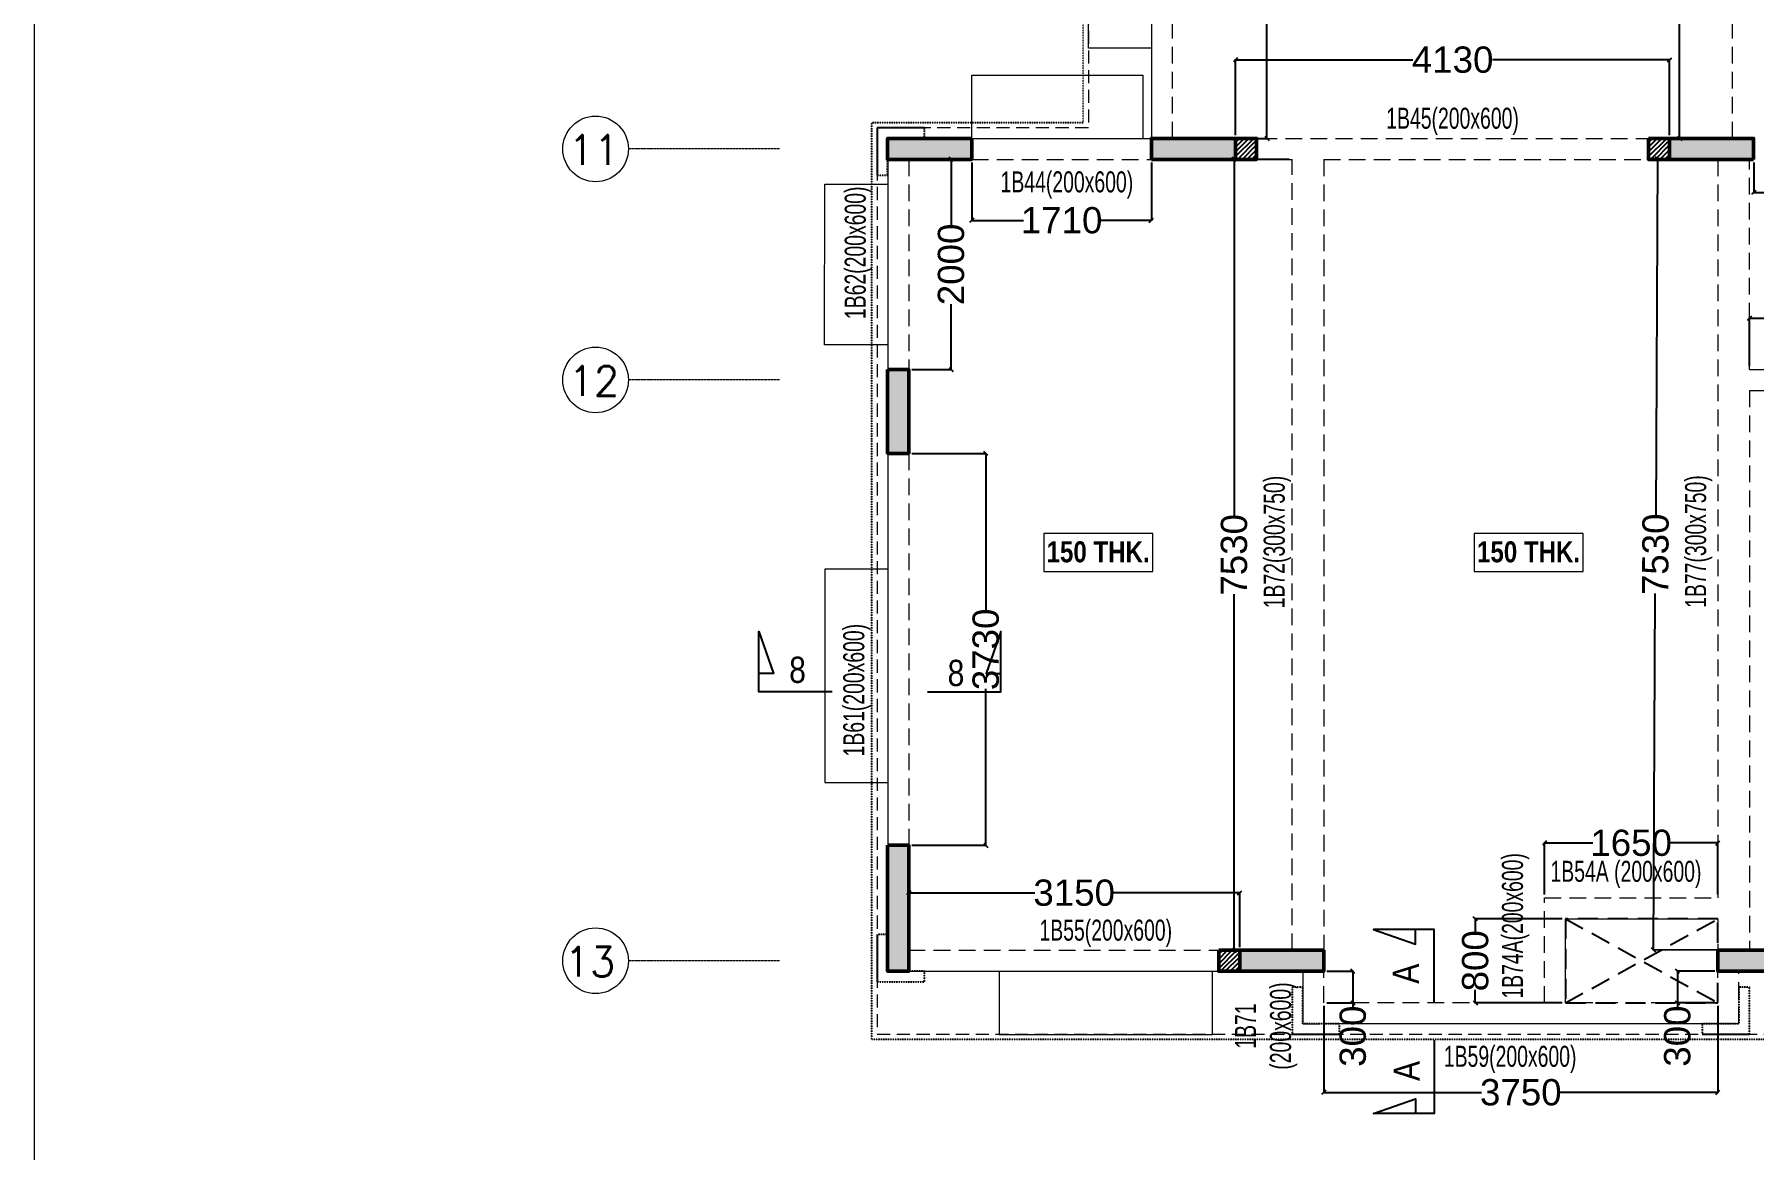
# Model space of a CAD drawing. Header units: millimetres. Extents: x 20 to 37377, y -2 to 80215.
# Drawn here: x 20 to 16380, y 30382 to 41000 of the extents above; entities that cross this region are included whole.
import ezdxf
from ezdxf.enums import TextEntityAlignment as Align

# ---------------------------------------------------------------- set-up
doc = ezdxf.new("R2010")
doc.units = ezdxf.units.MM
for name, pattern in [('ACAD_ISO04W100', [30, 24, -3, 0, -3]), ('CONTINU', [0]), ('DASHED', [0.75, 0.5, -0.25]), ('HIDDEN', [9.525, 6.35, -3.175])]:
    doc.linetypes.add(name, pattern=pattern)
for name, color, linetype, lineweight in [('A-ANNO-DIMS', 8, 'Continuous', 15), ('A-ANNO-GRID-LINE', 8, 'ACAD_ISO04W100', 20), ('A-ANNO-GRID-TEXT', 13, 'Continuous', 15), ('A-BOXING PROJECTION', 8, 'Continuous', 9), ('A-CLMN', 5, 'Continuous', 50), ('A-CONC', 5, 'Continuous', 40), ('A-CONC-PATT', 253, 'Continuous', 0), ('S - BEAM', 7, 'Continuous', 13), ('S - BEAM TXT', 30, 'Continuous', 13), ('S - SLAB TXT', 2, 'Continuous', 13), ('STR-Stair', 1, 'Continuous', 13)]:
    doc.layers.add(name, color=color, linetype=linetype, lineweight=lineweight)
for name, color, linetype in [('BAND DETAILS', 2, 'Continuous'), ('PC-Detail-Light', 7, 'Continuous'), ('S-DIM', 8, 'Continuous'), ('SECTION', 4, 'CONTINU'), ('SL-FW-HIDDEN', 1, 'Continuous')]:
    doc.layers.add(name, color=color, linetype=linetype)
doc.styles.add('ROMANS', font='romans.shx')
doc.styles.add('S - GRID TXT', font='ARIALNB.TTF')
doc.styles.add('SED', font='ARIALN.TTF', dxfattribs={"height": 50})
doc.styles.add('SOBHA', font='arial.ttf')
doc.styles.add('TITLE', font='tahoma.ttf')
doc.dimstyles.new('S--20', dxfattribs={"dimscale": 20, "dimtxt": 12.5, "dimasz": 2, "dimexe": 0.25, "dimexo": 1.5, "dimgap": 0.1, "dimtad": 0, "dimdec": 0, "dimrnd": 0.0005, "dimzin": 0, "dimdsep": 46, "dimtxsty": 'SOBHA', "dimblk": 'OBLIQUE', "dimcen": 0.09, "dimclrd": 8, "dimclre": 8, "dimclrt": 4, "dimadec": 0, "dimazin": 0, "dimtfac": 1, "dimtdec": 0, "dimtofl": 0, "dimtmove": 0, "dimatfit": 3, "dimfxl": 0.18, "dimtolj": 1, "dimtzin": 0, "dimlwd": -1, "dimlwe": -1, "dimarcsym": 0})

# ---------------------------------------------------------------- blocks, each defined once
blk = doc.blocks.new('*U94')
at = {"layer": 'SL-FW-HIDDEN', "linetype": 'HIDDEN', "ltscale": 30}
for p, q in [((800, 1450), (0, 0)), ((0, 1450), (800, 0))]:
    blk.add_line(p, q, dxfattribs=at)
blk.add_lwpolyline([(0, 1450), (800, 1450), (800, 0), (0, 0)], close=True, dxfattribs=at)
at = {"layer": 'SL-FW-HIDDEN', "linetype": 'DASHED', "ltscale": 250, "style": 'TITLE'}
blk.add_attdef('DECRIPTION', text='', height=125, dxfattribs=at).set_placement((960, 116), align=Align.MIDDLE_CENTER)
blk = doc.blocks.new('gf roof layout')
at = {"layer": 'S - BEAM', "linetype": 'ByBlock', "ltscale": 25}
for p, q in [((-84558, -2563404, 0), (-84558, -2567154, 0)), ((-86268, -2567154, 0), (-84558, -2567154, 0)), ((-87068, -2567354, 0), (-87068, -2569354, 0)), ((-87068, -2570154, 0), (-87068, -2573884, 0)), ((-83919, -2575084, -1), (-86869, -2575084, -1)), ((-83119, -2575084, -1), (-83119, -2575584, 0)), ((-78969, -2575584, -1), (-82918, -2575584, 0))]:
    blk.add_line(p, q, dxfattribs=at)
at = {"layer": 'S - BEAM', "linetype": 'HIDDEN', "ltscale": 25}
for p, q in [((-84358, -2567154, 0), (-84358, -2563404, 0)), ((-79029, -2567154, -1), (-79029, -2564004, -1)), ((-83758, -2567154, 0), (-79628, -2567154, 0)), ((-86868, -2567354, 0), (-86868, -2569354, 0)), ((-86268, -2567354, 0), (-84558, -2567354, 0)), ((-83758, -2567354, 0), (-83218, -2567354, 0)), ((-83218, -2574884, 0), (-83218, -2567354, 0)), ((-82918, -2567354, 0), (-82918, -2574884, 0)), ((-82918, -2567354, 0), (-79628, -2567354, 0)), ((-79169, -2567354, -1), (-79169, -2574384, -1)), ((-78869, -2569354, -1), (-78869, -2567354, -1)), ((-78869, -2569354, -1), (-75219, -2569354, -1)), ((-78869, -2569554, 0), (-75219, -2569554, -1)), ((-86868, -2570154, 0), (-86868, -2573884, 0)), ((-86869, -2574884, -1), (-83919, -2574884, -1)), ((-82919, -2575384, -1), (-82919, -2575084, -1)), ((-79169, -2575384, -1), (-79169, -2575084, -1)), ((-78969, -2575584, -1), (-78969, -2575084, -1)), ((-80819, -2575384, 0), (-82919, -2575384, 0)), ((-79169, -2575384, 0), (-80619, -2575384, 0)), ((-83118, -2575584, 0), (-82918, -2575584, 0))]:
    blk.add_line(p, q, dxfattribs=at)
at = {"layer": 'S - BEAM', "linetype": 'ByBlock', "ltscale": 25, "elevation": -1}
for points in [[(-84558, -2566294), (-85158, -2566294), (-85158, -2564264), (-84558, -2564264)], [(-80619, -2575384), (-80619, -2574584), (-79169, -2574584)]]:
    blk.add_lwpolyline(points, dxfattribs=at)
at = {"layer": 'S - BEAM', "color": 7, "linetype": 'ByBlock'}
for points, elevation in [([(-86269, -2567153), (-86269, -2566553), (-84639, -2566552), (-84639, -2567152)], -1), ([(-87069, -2569119), (-87669, -2569119), (-87668, -2567589), (-87068, -2567589)], -1), ([(-87068, -2571256), (-87668, -2571256), (-87668, -2573286), (-87068, -2573286)], 0), ([(-86009, -2575085), (-86009, -2575685), (-83979, -2575685), (-83979, -2575084)], -1)]:
    blk.add_lwpolyline(points, dxfattribs=dict(at, elevation=elevation))
at = {"layer": 'S - BEAM', "linetype": 'HIDDEN', "ltscale": 25}
for points, elevation in [([(-78869, -2569554), (-78869, -2574884)], 0), ([(-80819, -2575385), (-80819, -2574384), (-79169, -2574384)], -1), ([(-79169, -2574584), (-79169, -2574884)], -1)]:
    blk.add_lwpolyline(points, dxfattribs=dict(at, elevation=elevation))
at = {"layer": 'S - SLAB TXT', "color": 9}
for points in [[(-85583, -2571278), (-84546, -2571278), (-84546, -2570914), (-85583, -2570914)], [(-81487, -2571278), (-80451, -2571278), (-80451, -2570914), (-81487, -2570914)]]:
    blk.add_lwpolyline(points, close=True, dxfattribs=at)
at = {"layer": 'SECTION', "color": 5, "ltscale": 1000}
for points, elevation in [([(-87596, -2572423), (-88294, -2572423), (-88294, -2571849), (-88154, -2572247), (-88294, -2572247)], -1), ([(-86689, -2572423), (-85992, -2572423), (-85992, -2571849), (-86131, -2572247), (-85992, -2572247)], 0), ([(-81869, -2575383), (-81869, -2574686), (-82444, -2574686), (-82046, -2574825), (-82046, -2574686)], 0), ([(-81869, -2575739), (-81869, -2576436), (-82444, -2576436), (-82046, -2576297), (-82046, -2576436)], 0)]:
    blk.add_lwpolyline(points, dxfattribs=dict(at, elevation=elevation))
at = {"layer": 'SL-FW-HIDDEN', "color": 3, "linetype": 'DASHED', "lineweight": 5, "ltscale": 30, "xscale": -1.000000000000015, "rotation": 90}
blk.add_blockref('*U94', (-79169, -2574584, 1), dxfattribs=at)
at = {"layer": 'S - BEAM TXT', "char_height": 200, "attachment_point": 8, "style": 'S - GRID TXT'}
for s, insert in [('{\\fSwis721 LtCn BT|b0|i0|c0|p34;\\W0.9;1B45(200x600)}', (-81693, -2567122, 0)), ('{\\fSwis721 LtCn BT|b0|i0|c0|p34;\\W0.9;1B44(200x600)}', (-85363, -2567728, 0)), ('{\\fSwis721 LtCn BT|b0|i0|c0|p34;\\W0.9;1B54A (200x600)}', (-80043, -2574292, 0)), ('{\\fSwis721 LtCn BT|b0|i0|c0|p34;\\W0.9;1B55(200x600)}', (-84993, -2574852, 0)), ('{\\fSwis721 LtCn BT|b0|i0|c0|p34;\\W0.9;1B59(200x600)}', (-81145, -2576053, 0))]:
    blk.add_mtext(s, dxfattribs=dict(at, insert=insert))
at = {"layer": 'S - BEAM TXT', "char_height": 200, "attachment_point": 8, "rotation": 90, "style": 'S - GRID TXT'}
for s, insert in [('{\\fSwis721 LtCn BT|b0|i0|c0|p34;\\W0.9;1B62(200x600)}', (-87217, -2568243, 0)), ('{\\fSwis721 LtCn BT|b0|i0|c0|p34;\\W0.9;1B72(300x750)}', (-83230, -2570997, 0)), ('{\\fSwis721 LtCn BT|b0|i0|c0|p34;\\W0.9;1B77(300x750)}', (-79220, -2570992, 0)), ('{\\fSwis721 LtCn BT|b0|i0|c0|p34;\\W0.9;1B61(200x600)}', (-87231, -2572407, 0)), ('{\\fSwis721 LtCn BT|b0|i0|c0|p34;\\W0.9;1B74A(200x600)}', (-80963, -2574651, -1)), ('{\\fSwis721 LtCn BT|b0|i0|c0|p34;\\W0.9;1B71\\P(200x600)}', (-83170, -2575605, 0))]:
    blk.add_mtext(s, dxfattribs=dict(at, insert=insert))
at = {"layer": 'S - SLAB TXT', "linetype": 'Continuous', "style": 'S - GRID TXT'}
for p in [(-85556, -2571190), (-81460, -2571190)]:
    blk.add_text('150 THK.', height=200, rotation=0.0107, dxfattribs=at).set_placement(p)
at = {"layer": 'SECTION', "linetype": 'Continuous', "style": 'SED'}
for s, rotation, p in [('8', 0.0105, (-88006, -2572338, -1)), ('8', 0.0105, (-86498, -2572368, 0)), ('A', 90, (-82014, -2575202, 0)), ('A', 90, (-82005, -2576128, 0))]:
    blk.add_text(s, height=250, rotation=rotation, dxfattribs=at).set_placement(p)
blk = doc.blocks.new('GFR CL')
at = {"layer": 'A-CONC-PATT'}
h = blk.add_hatch(color=256, dxfattribs=at)
h.dxf.hatch_style = 1
h.paths.add_polyline_path([(800, 7730), (800, 7930), (0, 7930), (0, 7730)])
h = blk.add_hatch(color=256, dxfattribs=at)
h.dxf.hatch_style = 1
h.paths.add_polyline_path([(2510, 7930), (2510, 7730), (3310, 7730), (3310, 7930)])
h = blk.add_hatch(color=256, dxfattribs=at)
h.dxf.hatch_style = 1
h.paths.add_polyline_path([(7440, 7930), (7440, 7730), (8240, 7730), (8240, 7930)])
h = blk.add_hatch(color=256, dxfattribs=at)
h.dxf.hatch_style = 1
h.paths.add_polyline_path([(200, 5730), (0, 5730), (0, 4930), (200, 4930)])
h = blk.add_hatch(color=256, dxfattribs=at)
h.dxf.hatch_style = 1
h.paths.add_polyline_path([(200, 1200), (0, 1200), (0, 0), (200, 0)])
h = blk.add_hatch(color=256, dxfattribs=at)
h.dxf.hatch_style = 1
h.paths.add_polyline_path([(4150, 0), (4150, 200), (3350, 200), (3350, 0)])
h = blk.add_hatch(color=256, dxfattribs=at)
h.dxf.hatch_style = 1
h.paths.add_polyline_path([(8700, 0), (8700, 200), (7900, 200), (7900, 0)])
at = {"layer": 'PC-Detail-Light', "linetype": 'ByBlock'}
h = blk.add_hatch(dxfattribs=at)
h.set_pattern_fill('ANSI31', color=8, scale=10)
h.set_pattern_definition([(45, (20435.562, 2202602.12), (-22.4506403, 22.4506403), [])])
h.paths.add_polyline_path([(3310, 7930), (3510, 7930), (3510, 7730), (3310, 7730)])
h = blk.add_hatch(dxfattribs=at)
h.set_pattern_fill('ANSI31', color=8, scale=10)
h.set_pattern_definition([(45, (24365.562, 2202602.15), (-22.4506403, 22.4506403), [])])
h.paths.add_polyline_path([(7240, 7930), (7440, 7930), (7440, 7730), (7240, 7730)])
h = blk.add_hatch(dxfattribs=at)
h.set_pattern_fill('ANSI31', color=8, scale=10)
h.set_pattern_definition([(45, (20275.562, 2194872.12), (-22.4506403, 22.4506403), [])])
h.paths.add_polyline_path([(3150, 200), (3350, 200), (3350, 0), (3150, 0)])
at = {"layer": 'A-CLMN'}
for points in [[(800, 7930), (800, 7730), (0, 7730), (0, 7930)], [(2510, 7730), (3310, 7730), (3310, 7930), (2510, 7930)], [(3310, 7930), (3510, 7930), (3510, 7730), (3310, 7730)], [(7240, 7930), (7440, 7930), (7440, 7730), (7240, 7730)], [(8240, 7730), (7440, 7730), (7440, 7930), (8240, 7930)], [(3150, 200), (3350, 200), (3350, 0), (3150, 0)], [(4150, 200), (3350, 200), (3350, 0), (4150, 0)]]:
    blk.add_lwpolyline(points, close=True, dxfattribs=at)
for points, elevation in [([(0, 5730), (200, 5730), (200, 4930), (0, 4930)], -9), ([(0, 1200), (200, 1200), (200, 0), (0, 0)], 0), ([(7900, 200), (8700, 200), (8700, 0), (7900, 0)], 1)]:
    blk.add_lwpolyline(points, close=True, dxfattribs=dict(at, elevation=elevation))
for points, elevation in [([(200, 5730), (0, 5730)], -9), ([(200, 1200), (0, 1200)], 0)]:
    blk.add_lwpolyline(points, dxfattribs=dict(at, elevation=elevation))
at = {"layer": 'A-CONC', "ltscale": 50}
for points, elevation in [([(200, 7930), (0, 7930)], 0), ([(200, 7930), (0, 7930)], 0), ([(0, 4930), (200, 4930)], -9), ([(0, 4930), (200, 4930)], -9)]:
    blk.add_lwpolyline(points, dxfattribs=dict(at, elevation=elevation))
for points in [[(0, 7730), (200, 7730)], [(0, 7730), (200, 7730)], [(0, 0), (200, 0)]]:
    blk.add_lwpolyline(points, dxfattribs=at)
blk = doc.blocks.new('ELEVATION FEATURE - ELEVATION FEATURE-2962623-GROUND FLOOR LEVEL')
at = {"layer": 'A-BOXING PROJECTION', "color": 2, "linetype": 'DASHED', "ltscale": 0.2}
blk.add_line((4979978, 4960326), (4979978, 4991256), dxfattribs=at)
at = {"layer": 'A-BOXING PROJECTION', "color": 2, "linetype": 'DASHED', "ltscale": 250}
for p, q in [((4980028, 4963826), (4980028, 4960276)), ((4980028, 4960276), (4978018, 4960276)), ((4978018, 4960276), (4978018, 4951646)), ((4978018, 4951646), (5002618, 4951646))]:
    blk.add_line(p, q, dxfattribs=at)
at = {"layer": 'A-BOXING PROJECTION', "color": 2, "linetype": 'DASHED', "lineweight": 25, "ltscale": 0.2}
for p, q in [((4977968, 4951596), (4977968, 4960326)), ((4977968, 4960326), (4979978, 4960326)), ((4978468, 4960176), (4978468, 4960276)), ((4978118, 4959826), (4978118, 4960176)), ((4978118, 4960176), (4978468, 4960176)), ((4978018, 4959826), (4978118, 4959826)), ((4978118, 4952596), (4978018, 4952596)), ((4978118, 4952246), (4978118, 4952596)), ((4978468, 4952246), (4978118, 4952246)), ((4978468, 4952146), (4978468, 4952246)), ((4978018, 4952146), (4978468, 4952146)), ((4982068, 4952096), (4981968, 4952096)), ((4981968, 4952096), (4981968, 4951646)), ((4982068, 4951746), (4982068, 4952096)), ((4986318, 4952096), (4986218, 4952096)), ((4986218, 4952096), (4986218, 4951746)), ((4986318, 4951646), (4986318, 4952096)), ((4982418, 4951746), (4982068, 4951746)), ((4982418, 4951646), (4982418, 4951746)), ((4986218, 4951746), (4985868, 4951746)), ((4985868, 4951746), (4985868, 4951646)), ((5002668, 4951596), (4977968, 4951596))]:
    blk.add_line(p, q, dxfattribs=at)
at = {"layer": 'A-BOXING PROJECTION', "lineweight": 25}
for p, q in [((4978468, 4960276), (4978018, 4960276)), ((4978018, 4960276), (4978018, 4959826)), ((4978018, 4952596), (4978018, 4952146)), ((4981968, 4951646), (4982418, 4951646)), ((4985868, 4951646), (4986318, 4951646))]:
    blk.add_line(p, q, dxfattribs=at)
blk = doc.blocks.new('STRG')
at = {"layer": 'A-ANNO-DIMS', "linetype": 'ACAD_ISO04W100'}
for p, q in [((19340.3, -1626509.7, 0.1), (17903.9, -1626509.7, 0.1)), ((19340.3, -1628709.7, -0.3), (17903.9, -1628709.7, -0.3)), ((19340.3, -1634239.7, -0.3), (17903.9, -1634239.7, -0.3))]:
    blk.add_line(p, q, dxfattribs=at)
at = {"layer": 'A-ANNO-GRID-TEXT'}
for centre in [(17591.7, -1626509.7, 0.1), (17591.7, -1628709.7), (17591.7, -1634239.7, -0.3)]:
    blk.add_circle(centre, 312.3, dxfattribs=at)
at = {"layer": 'A-ANNO-GRID-TEXT', "style": 'ROMANS'}
for s, p in [('11', (17332.6, -1626660.5, 0.4)), ('12', (17332.6, -1628860.5, 0.3)), ('13', (17296.1, -1634390.5))]:
    blk.add_text(s, height=282.18, dxfattribs=at).set_placement(p)
blk = doc.blocks.new('_Oblique')
at = {"color": 0, "linetype": 'ByBlock', "lineweight": -2}
blk.add_line((-0.5, -0.5), (0.5, 0.5), dxfattribs=at)
blk = doc.blocks.new('*D469')
at = {"layer": 'Defpoints', "color": 0, "linetype": 'ByBlock', "transparency": 16777216}
for p in [(10850, 43760, 0), (11749, 43760), (10850, 40010, 0)]:
    blk.add_point(p, dxfattribs=at)
at = {"layer": 'S-DIM', "color": 8, "transparency": 16777216}
for p, q in [((10880, 43760), (11754, 43760)), ((11749, 43760), (11749, 42260)), ((11749, 40010), (11749, 41510)), ((10880, 40010), (11754, 40010))]:
    blk.add_line(p, q, dxfattribs=at)
at = {"layer": 'S-DIM', "color": 8, "linetype": 'ByBlock', "transparency": 16777216, "xscale": 40, "yscale": 40, "zscale": 40}
for p, rotation in [((11749, 43760), 90), ((11749, 40010), 270)]:
    blk.add_blockref('_Oblique', p, dxfattribs=dict(at, rotation=rotation))
at = {"layer": 'S-DIM', "color": 4, "linetype": 'ByBlock', "transparency": 16777216, "insert": (11749, 41885), "char_height": 250, "attachment_point": 5, "rotation": 90, "style": 'SOBHA'}
blk.add_mtext('\\A1;3750', dxfattribs=at)
blk = doc.blocks.new('*D470')
at = {"layer": 'Defpoints', "color": 0, "linetype": 'ByBlock', "transparency": 16777216}
for p in [(15581, 40758), (11450, 40010, 0), (15581, 40010, 0)]:
    blk.add_point(p, dxfattribs=at)
at = {"layer": 'S-DIM', "color": 8, "transparency": 16777216}
for p, q in [((11450, 40040), (11450, 40763)), ((11450, 40758), (13136, 40758)), ((15581, 40758), (13895, 40758)), ((15581, 40040), (15581, 40763))]:
    blk.add_line(p, q, dxfattribs=at)
at = {"layer": 'S-DIM', "color": 8, "linetype": 'ByBlock', "transparency": 16777216, "xscale": 40, "yscale": 40, "zscale": 40, "rotation": 180}
blk.add_blockref('_Oblique', (11450, 40758), dxfattribs=at)
at = {"layer": 'S-DIM', "color": 8, "linetype": 'ByBlock', "transparency": 16777216, "xscale": 40, "yscale": 40, "zscale": 40}
blk.add_blockref('_Oblique', (15581, 40758), dxfattribs=at)
at = {"layer": 'S-DIM', "color": 4, "linetype": 'ByBlock', "transparency": 16777216, "insert": (13516, 40758), "char_height": 250, "attachment_point": 5, "style": 'SOBHA'}
blk.add_mtext('\\A1;4130', dxfattribs=at)
blk = doc.blocks.new('*D471')
at = {"layer": 'Defpoints', "color": 0, "linetype": 'ByBlock', "transparency": 16777216}
for p in [(8940, 39810, 0), (10650, 39810, 0), (10650, 39229)]:
    blk.add_point(p, dxfattribs=at)
at = {"layer": 'S-DIM', "color": 8, "transparency": 16777216}
for p, q in [((8940, 39780), (8940, 39224)), ((10650, 39780), (10650, 39224)), ((8940, 39229), (9432, 39229)), ((10650, 39229), (10159, 39229))]:
    blk.add_line(p, q, dxfattribs=at)
at = {"layer": 'S-DIM', "color": 8, "linetype": 'ByBlock', "transparency": 16777216, "xscale": 40, "yscale": 40, "zscale": 40, "rotation": 180}
blk.add_blockref('_Oblique', (8940, 39229), dxfattribs=at)
at = {"layer": 'S-DIM', "color": 8, "linetype": 'ByBlock', "transparency": 16777216, "xscale": 40, "yscale": 40, "zscale": 40}
blk.add_blockref('_Oblique', (10650, 39229), dxfattribs=at)
at = {"layer": 'S-DIM', "color": 4, "linetype": 'ByBlock', "transparency": 16777216, "insert": (9795, 39229), "char_height": 250, "attachment_point": 5, "style": 'SOBHA'}
blk.add_mtext('\\A1;1710', dxfattribs=at)
blk = doc.blocks.new('*D472')
at = {"layer": 'Defpoints', "color": 0, "linetype": 'ByBlock', "transparency": 16777216}
for p in [(8340, 39810, 0), (8340, 37810, 0), (8744, 37810)]:
    blk.add_point(p, dxfattribs=at)
at = {"layer": 'S-DIM', "color": 8, "transparency": 16777216}
for p, q in [((8370, 39810), (8749, 39810)), ((8744, 39810), (8744, 39187)), ((8744, 37810), (8744, 38433)), ((8370, 37810), (8749, 37810))]:
    blk.add_line(p, q, dxfattribs=at)
at = {"layer": 'S-DIM', "color": 8, "linetype": 'ByBlock', "transparency": 16777216, "xscale": 40, "yscale": 40, "zscale": 40}
for p, rotation in [((8744, 39810), 90), ((8744, 37810), 270)]:
    blk.add_blockref('_Oblique', p, dxfattribs=dict(at, rotation=rotation))
at = {"layer": 'S-DIM', "color": 4, "linetype": 'ByBlock', "transparency": 16777216, "insert": (8744, 38810), "char_height": 250, "attachment_point": 5, "rotation": 90, "style": 'SOBHA'}
blk.add_mtext('\\A1;2000', dxfattribs=at)
blk = doc.blocks.new('*D473')
at = {"layer": 'Defpoints', "color": 0, "linetype": 'ByBlock', "transparency": 16777216}
for p in [(8340, 37010, 0), (8340, 33280, 0), (9074, 33280)]:
    blk.add_point(p, dxfattribs=at)
at = {"layer": 'S-DIM', "color": 8, "transparency": 16777216}
for p, q in [((8370, 37010), (9079, 37010)), ((9074, 37010), (9074, 35520)), ((9074, 33280), (9074, 34770)), ((8370, 33280), (9079, 33280))]:
    blk.add_line(p, q, dxfattribs=at)
at = {"layer": 'S-DIM', "color": 8, "linetype": 'ByBlock', "transparency": 16777216, "xscale": 40, "yscale": 40, "zscale": 40}
for p, rotation in [((9074, 37010), 90), ((9074, 33280), 270)]:
    blk.add_blockref('_Oblique', p, dxfattribs=dict(at, rotation=rotation))
at = {"layer": 'S-DIM', "color": 4, "linetype": 'ByBlock', "transparency": 16777216, "insert": (9074, 35145), "char_height": 250, "attachment_point": 5, "rotation": 90, "style": 'SOBHA'}
blk.add_mtext('\\A1;3730', dxfattribs=at)
blk = doc.blocks.new('*D474')
at = {"layer": 'Defpoints', "color": 0, "linetype": 'ByBlock', "transparency": 16777216}
for p in [(11437, 39810), (11991, 39810, 0), (11991, 32280, 0)]:
    blk.add_point(p, dxfattribs=at)
at = {"layer": 'S-DIM', "color": 8, "transparency": 16777216}
for p, q in [((11961, 39810), (11432, 39810)), ((11437, 39810), (11437, 36419)), ((11437, 32280), (11437, 35671)), ((11961, 32280), (11432, 32280))]:
    blk.add_line(p, q, dxfattribs=at)
at = {"layer": 'S-DIM', "color": 8, "linetype": 'ByBlock', "transparency": 16777216, "xscale": 40, "yscale": 40, "zscale": 40}
for p, rotation in [((11437, 39810), 90), ((11437, 32280), 270)]:
    blk.add_blockref('_Oblique', p, dxfattribs=dict(at, rotation=rotation))
at = {"layer": 'S-DIM', "color": 4, "linetype": 'ByBlock', "transparency": 16777216, "insert": (11437, 36045), "char_height": 250, "attachment_point": 5, "rotation": 90, "style": 'SOBHA'}
blk.add_mtext('\\A1;7530', dxfattribs=at)
blk = doc.blocks.new('*D355')
at = {"layer": 'Defpoints', "color": 0, "linetype": 'ByBlock', "transparency": 16777216}
for p in [(12290, 32080, -1), (12290, 31780, -1), (12567, 31780)]:
    blk.add_point(p, dxfattribs=at)
at = {"layer": 'S-DIM', "color": 8, "transparency": 16777216}
for p, q in [((12320, 32080), (12572, 32080)), ((12567, 32080), (12567, 31780)), ((12320, 31780), (12572, 31780)), ((12567, 31780), (12567, 31740))]:
    blk.add_line(p, q, dxfattribs=at)
at = {"layer": 'S-DIM', "color": 8, "linetype": 'ByBlock', "transparency": 16777216, "xscale": 40, "yscale": 40, "zscale": 40}
for p, rotation in [((12567, 32080), 90), ((12567, 31780), 270)]:
    blk.add_blockref('_Oblique', p, dxfattribs=dict(at, rotation=rotation))
at = {"layer": 'S-DIM', "color": 4, "linetype": 'ByBlock', "transparency": 16777216, "insert": (12567, 31462), "char_height": 250, "attachment_point": 5, "rotation": 90, "style": 'SOBHA'}
blk.add_mtext('\\A1;300', dxfattribs=at)
blk = doc.blocks.new('*D356')
at = {"layer": 'Defpoints', "color": 0, "linetype": 'ByBlock', "transparency": 16777216}
for p in [(16040, 32080, 0), (15655, 31780), (16040, 31780, 1)]:
    blk.add_point(p, dxfattribs=at)
at = {"layer": 'S-DIM', "color": 8, "transparency": 16777216}
for p, q in [((16010, 32080), (15651, 32080)), ((15656, 32080), (15655, 31780)), ((16010, 31780), (15650, 31780)), ((15655, 31780), (15655, 31740))]:
    blk.add_line(p, q, dxfattribs=at)
at = {"layer": 'S-DIM', "color": 8, "linetype": 'ByBlock', "transparency": 16777216, "xscale": 40, "yscale": 40, "zscale": 40}
for p, rotation in [((15656, 32080), 89.92985937828296), ((15655, 31780), 269.9298593782829)]:
    blk.add_blockref('_Oblique', p, dxfattribs=dict(at, rotation=rotation))
at = {"layer": 'S-DIM', "color": 4, "linetype": 'ByBlock', "transparency": 16777216, "insert": (15655, 31463), "char_height": 250, "attachment_point": 5, "rotation": 89.9299, "style": 'SOBHA'}
blk.add_mtext('\\A1;300', dxfattribs=at)
blk = doc.blocks.new('*D357')
at = {"layer": 'Defpoints', "color": 0, "linetype": 'ByBlock', "transparency": 16777216}
for p in [(16040, 33302), (14390, 32780, -1), (16040, 32780, -1)]:
    blk.add_point(p, dxfattribs=at)
at = {"layer": 'S-DIM', "color": 8, "transparency": 16777216}
for p, q in [((14390, 32810), (14390, 33307)), ((14390, 33302), (14852, 33302)), ((16040, 33302), (15578, 33302)), ((16040, 32810), (16040, 33307))]:
    blk.add_line(p, q, dxfattribs=at)
at = {"layer": 'S-DIM', "color": 8, "linetype": 'ByBlock', "transparency": 16777216, "xscale": 40, "yscale": 40, "zscale": 40, "rotation": 180}
blk.add_blockref('_Oblique', (14390, 33302), dxfattribs=at)
at = {"layer": 'S-DIM', "color": 8, "linetype": 'ByBlock', "transparency": 16777216, "xscale": 40, "yscale": 40, "zscale": 40}
blk.add_blockref('_Oblique', (16040, 33302), dxfattribs=at)
at = {"layer": 'S-DIM', "color": 4, "linetype": 'ByBlock', "transparency": 16777216, "insert": (15215, 33302), "char_height": 250, "attachment_point": 5, "style": 'SOBHA'}
blk.add_mtext('\\A1;1650', dxfattribs=at)
blk = doc.blocks.new('*D358')
at = {"layer": 'Defpoints', "color": 0, "linetype": 'ByBlock', "transparency": 16777216}
for p in [(14590, 32580, -1), (13732, 31780), (14590, 31780, 1)]:
    blk.add_point(p, dxfattribs=at)
at = {"layer": 'S-DIM', "color": 8, "transparency": 16777216}
for p, q in [((14560, 32580), (13727, 32580)), ((13732, 32580), (13732, 32458)), ((14560, 31780), (13727, 31780)), ((13732, 31780), (13732, 31902))]:
    blk.add_line(p, q, dxfattribs=at)
at = {"layer": 'S-DIM', "color": 8, "linetype": 'ByBlock', "transparency": 16777216, "xscale": 40, "yscale": 40, "zscale": 40}
for p, rotation in [((13732, 32580), 90), ((13732, 31780), 270)]:
    blk.add_blockref('_Oblique', p, dxfattribs=dict(at, rotation=rotation))
at = {"layer": 'S-DIM', "color": 4, "linetype": 'ByBlock', "transparency": 16777216, "insert": (13732, 32180), "char_height": 250, "attachment_point": 5, "rotation": 90, "style": 'SOBHA'}
blk.add_mtext('\\A1;800', dxfattribs=at)
blk = doc.blocks.new('*D359')
at = {"layer": 'Defpoints', "color": 0, "linetype": 'ByBlock', "transparency": 16777216}
for p in [(16381, 39810, 0), (15427, 32285), (16340, 32280, 0)]:
    blk.add_point(p, dxfattribs=at)
at = {"layer": 'S-DIM', "color": 8, "transparency": 16777216}
for p, q in [((15467, 39815), (15449, 36424)), ((16351, 39810), (15462, 39815)), ((15427, 32285), (15445, 35676)), ((16310, 32280), (15422, 32285))]:
    blk.add_line(p, q, dxfattribs=at)
at = {"layer": 'S-DIM', "color": 8, "linetype": 'ByBlock', "transparency": 16777216, "xscale": 40, "yscale": 40, "zscale": 40}
for p, rotation in [((15467, 39815), 89.69131278068036), ((15427, 32285), 269.6913127806804)]:
    blk.add_blockref('_Oblique', p, dxfattribs=dict(at, rotation=rotation))
at = {"layer": 'S-DIM', "color": 4, "linetype": 'ByBlock', "transparency": 16777216, "insert": (15447, 36050), "char_height": 250, "attachment_point": 5, "rotation": 89.6913, "style": 'SOBHA'}
blk.add_mtext('\\A1;7530', dxfattribs=at)
blk = doc.blocks.new('*D476')
at = {"layer": 'Defpoints', "color": 0, "linetype": 'ByBlock', "transparency": 16777216}
for p in [(19990, 38297), (16340, 37810, -1), (19990, 37810, -1)]:
    blk.add_point(p, dxfattribs=at)
at = {"layer": 'S-DIM', "color": 8, "transparency": 16777216}
for p, q in [((16340, 37840), (16340, 38302)), ((16340, 38297), (17790, 38297)), ((19990, 38297), (18540, 38297)), ((19990, 37840), (19990, 38302))]:
    blk.add_line(p, q, dxfattribs=at)
at = {"layer": 'S-DIM', "color": 8, "linetype": 'ByBlock', "transparency": 16777216, "xscale": 40, "yscale": 40, "zscale": 40, "rotation": 180}
blk.add_blockref('_Oblique', (16340, 38297), dxfattribs=at)
at = {"layer": 'S-DIM', "color": 8, "linetype": 'ByBlock', "transparency": 16777216, "xscale": 40, "yscale": 40, "zscale": 40}
blk.add_blockref('_Oblique', (19990, 38297), dxfattribs=at)
at = {"layer": 'S-DIM', "color": 4, "linetype": 'ByBlock', "transparency": 16777216, "insert": (18165, 38297), "char_height": 250, "attachment_point": 5, "style": 'SOBHA'}
blk.add_mtext('\\A1;3650', dxfattribs=at)
blk = doc.blocks.new('*D477')
at = {"layer": 'Defpoints', "color": 0, "linetype": 'ByBlock', "transparency": 16777216}
for p in [(16381, 39810, 0), (19206, 39810, 0), (19206, 39495)]:
    blk.add_point(p, dxfattribs=at)
at = {"layer": 'S-DIM', "color": 8, "transparency": 16777216}
for p, q in [((16381, 39780), (16381, 39490)), ((19206, 39780), (19206, 39490)), ((16381, 39495), (17415, 39495)), ((19206, 39495), (18172, 39495))]:
    blk.add_line(p, q, dxfattribs=at)
at = {"layer": 'S-DIM', "color": 8, "linetype": 'ByBlock', "transparency": 16777216, "xscale": 40, "yscale": 40, "zscale": 40, "rotation": 180}
blk.add_blockref('_Oblique', (16381, 39495), dxfattribs=at)
at = {"layer": 'S-DIM', "color": 8, "linetype": 'ByBlock', "transparency": 16777216, "xscale": 40, "yscale": 40, "zscale": 40}
blk.add_blockref('_Oblique', (19206, 39495), dxfattribs=at)
at = {"layer": 'S-DIM', "color": 4, "linetype": 'ByBlock', "transparency": 16777216, "insert": (17793, 39495), "char_height": 250, "attachment_point": 5, "style": 'SOBHA'}
blk.add_mtext('\\A1;2825', dxfattribs=at)
blk = doc.blocks.new('*D372')
at = {"layer": 'Defpoints', "color": 0, "linetype": 'ByBlock', "transparency": 16777216}
for p in [(11490, 32827), (8340, 32280, -1), (11490, 32280, -1)]:
    blk.add_point(p, dxfattribs=at)
at = {"layer": 'S-DIM', "color": 8, "transparency": 16777216}
for p, q in [((8340, 32310), (8340, 32832)), ((8340, 32827), (9540, 32827)), ((11490, 32827), (10290, 32827)), ((11490, 32310), (11490, 32832))]:
    blk.add_line(p, q, dxfattribs=at)
at = {"layer": 'S-DIM', "color": 8, "linetype": 'ByBlock', "transparency": 16777216, "xscale": 40, "yscale": 40, "zscale": 40, "rotation": 180}
blk.add_blockref('_Oblique', (8340, 32827), dxfattribs=at)
at = {"layer": 'S-DIM', "color": 8, "linetype": 'ByBlock', "transparency": 16777216, "xscale": 40, "yscale": 40, "zscale": 40}
blk.add_blockref('_Oblique', (11490, 32827), dxfattribs=at)
at = {"layer": 'S-DIM', "color": 4, "linetype": 'ByBlock', "transparency": 16777216, "insert": (9915, 32827), "char_height": 250, "attachment_point": 5, "style": 'SOBHA'}
blk.add_mtext('\\A1;3150', dxfattribs=at)
blk = doc.blocks.new('*D375')
at = {"layer": 'Defpoints', "color": 0, "linetype": 'ByBlock', "transparency": 16777216}
for p in [(12290, 31780, -1), (16040, 31780, 0), (16040, 30927)]:
    blk.add_point(p, dxfattribs=at)
at = {"layer": 'S-DIM', "color": 8, "transparency": 16777216}
for p, q in [((12290, 31750), (12290, 30922)), ((16040, 31750), (16040, 30922)), ((12290, 30927), (13790, 30927)), ((16040, 30927), (14540, 30927))]:
    blk.add_line(p, q, dxfattribs=at)
at = {"layer": 'S-DIM', "color": 8, "linetype": 'ByBlock', "transparency": 16777216, "xscale": 40, "yscale": 40, "zscale": 40, "rotation": 180}
blk.add_blockref('_Oblique', (12290, 30927), dxfattribs=at)
at = {"layer": 'S-DIM', "color": 8, "linetype": 'ByBlock', "transparency": 16777216, "xscale": 40, "yscale": 40, "zscale": 40}
blk.add_blockref('_Oblique', (16040, 30927), dxfattribs=at)
at = {"layer": 'S-DIM', "color": 4, "linetype": 'ByBlock', "transparency": 16777216, "insert": (14165, 30927), "char_height": 250, "attachment_point": 5, "style": 'SOBHA'}
blk.add_mtext('\\A1;3750', dxfattribs=at)
blk = doc.blocks.new('*D377')
at = {"layer": 'Defpoints', "color": 0, "linetype": 'ByBlock', "transparency": 16777216}
for p in [(15676, 43160), (16180, 43160, -1), (16180, 40010, -1)]:
    blk.add_point(p, dxfattribs=at)
at = {"layer": 'S-DIM', "color": 8, "transparency": 16777216}
for p, q in [((16150, 43160), (15671, 43160)), ((15676, 43160), (15676, 41960)), ((15676, 40010), (15676, 41210)), ((16150, 40010), (15671, 40010))]:
    blk.add_line(p, q, dxfattribs=at)
at = {"layer": 'S-DIM', "color": 8, "linetype": 'ByBlock', "transparency": 16777216, "xscale": 40, "yscale": 40, "zscale": 40}
for p, rotation in [((15676, 43160), 90), ((15676, 40010), 270)]:
    blk.add_blockref('_Oblique', p, dxfattribs=dict(at, rotation=rotation))
at = {"layer": 'S-DIM', "color": 4, "linetype": 'ByBlock', "transparency": 16777216, "insert": (15676, 41585), "char_height": 250, "attachment_point": 5, "rotation": 90, "style": 'SOBHA'}
blk.add_mtext('\\A1;3150', dxfattribs=at)

msp = doc.modelspace()

# ---------------------------------------------------------------- linework, layer by layer
at = {"layer": 'STR-Stair', "linetype": 'ByBlock', "elevation": -0.7}
msp.add_lwpolyline([(20.4, 78441.8), (37377.2, 78441.8), (37377.2, -2.3), (20.4, -2.3)], close=True, dxfattribs=at)

# ---------------------------------------------------------------- block references
at = {"color": 1}
msp.add_blockref('gf roof layout', (95208.7, 2607163.6), dxfattribs=at)
at = {"layer": 'A-ANNO-GRID-LINE'}
msp.add_blockref('STRG', (-12230.8, 1666419.6, -1.1), dxfattribs=at)
at = {"layer": 'A-BOXING PROJECTION'}
msp.add_blockref('ELEVATION FEATURE - ELEVATION FEATURE-2962623-GROUND FLOOR LEVEL', (-4969977.9, -4920165.7, -0.9), dxfattribs=at)
at = {"layer": 'BAND DETAILS', "linetype": 'ByBlock'}
msp.add_blockref('GFR CL', (8140.1, 32079.9, -0.9), dxfattribs=at)

# ---------------------------------------------------------------- dimensions: what is measured, and where the dimension line sits
at = {"layer": 'S-DIM', "linetype": 'ByBlock'}
for base, p1, p2, picture, middle in [((11748.8, 43759.9), (10850.5, 40009.9, -0.2), (10850.5, 43759.9, -0.2), '*D469', (11748.8, 41884.9)), ((15676.2, 43159.9), (16180.1, 40009.9, -0.9), (16180.1, 43159.9, -0.9), '*D377', (15676.2, 41584.9)), ((8744.1, 37809.9), (8340.5, 39809.9, -0.4), (8340.5, 37809.9, -0.4), '*D472', (8744.1, 38809.9)), ((11437, 39809.9), (11991, 32279.9, -0.2), (11991, 39809.9, -0.2), '*D474', (11437, 36044.9)), ((9074.5, 33279.9), (8340.5, 37009.9, -0.4), (8340.5, 33279.9, -0.4), '*D473', (9074.5, 35144.9)), ((13732.2, 31779.9), (14589.7, 32579.9, -1), (14589.7, 31779.9, 1), '*D358', (13732.2, 32179.9)), ((12566.7, 31779.5), (12290.1, 32079.9, -0.9), (12290.1, 31779.5, -0.6), '*D355', (12566.7, 31461.9))]:
    dim = msp.add_linear_dim(base=base, p1=p1, p2=p2, angle=90, dimstyle='S--20', dxfattribs=at)
    dim.commit()
    dim.dimension.update_dxf_attribs({"geometry": picture, "text_midpoint": middle})
for base, p1, p2, picture, middle in [((15580.6, 40758.1), (11450.5, 40009.9, -0.2), (15580.6, 40009.9, -0.2), '*D470', (13515.6, 40758.1)), ((10650.5, 39228.9), (8940.5, 39809.9, -0.2), (10650.5, 39809.9, -0.2), '*D471', (9795.5, 39228.9)), ((19205.9, 39495.3), (16380.6, 39809.9, -0.2), (19205.9, 39809.9, 0.2), '*D477', (17793.3, 39495.3)), ((19989.7, 38297), (16339.8, 37809.9, -1), (19989.7, 37809.9, -1), '*D476', (18164.8, 38297)), ((16040.1, 33301.5), (14389.7, 32779.9, -1), (16040.1, 32779.9, -1), '*D357', (15214.9, 33301.5)), ((11490.1, 32827.5), (8340.1, 32279.9, -0.9), (11490.1, 32279.9, -0.9), '*D372', (9915.1, 32827.5)), ((16040, 30927.3), (12290.1, 31779.5, -0.6), (16040, 31779.5, 0.2), '*D375', (14165, 30927.3))]:
    dim = msp.add_linear_dim(base=base, p1=p1, p2=p2, dimstyle='S--20', dxfattribs=at)
    dim.commit()
    dim.dimension.update_dxf_attribs({"geometry": picture, "text_midpoint": middle})
for p1, p2, distance, picture, middle in [((16380.6, 39809.9, -0.2), (16340.1, 32279.9, -0.4), -913.4, '*D359', (15446.9, 36049.8)), ((16040.1, 32079.9, -0.2), (16039.7, 31779.9, 1), -384.5, '*D356', (15654.8, 31462.7))]:
    dim = msp.add_aligned_dim(p1=p1, p2=p2, distance=distance, dimstyle='S--20', dxfattribs=at)
    dim.commit()
    dim.dimension.update_dxf_attribs({"geometry": picture, "text_midpoint": middle})

doc.saveas('drawing.dxf')
